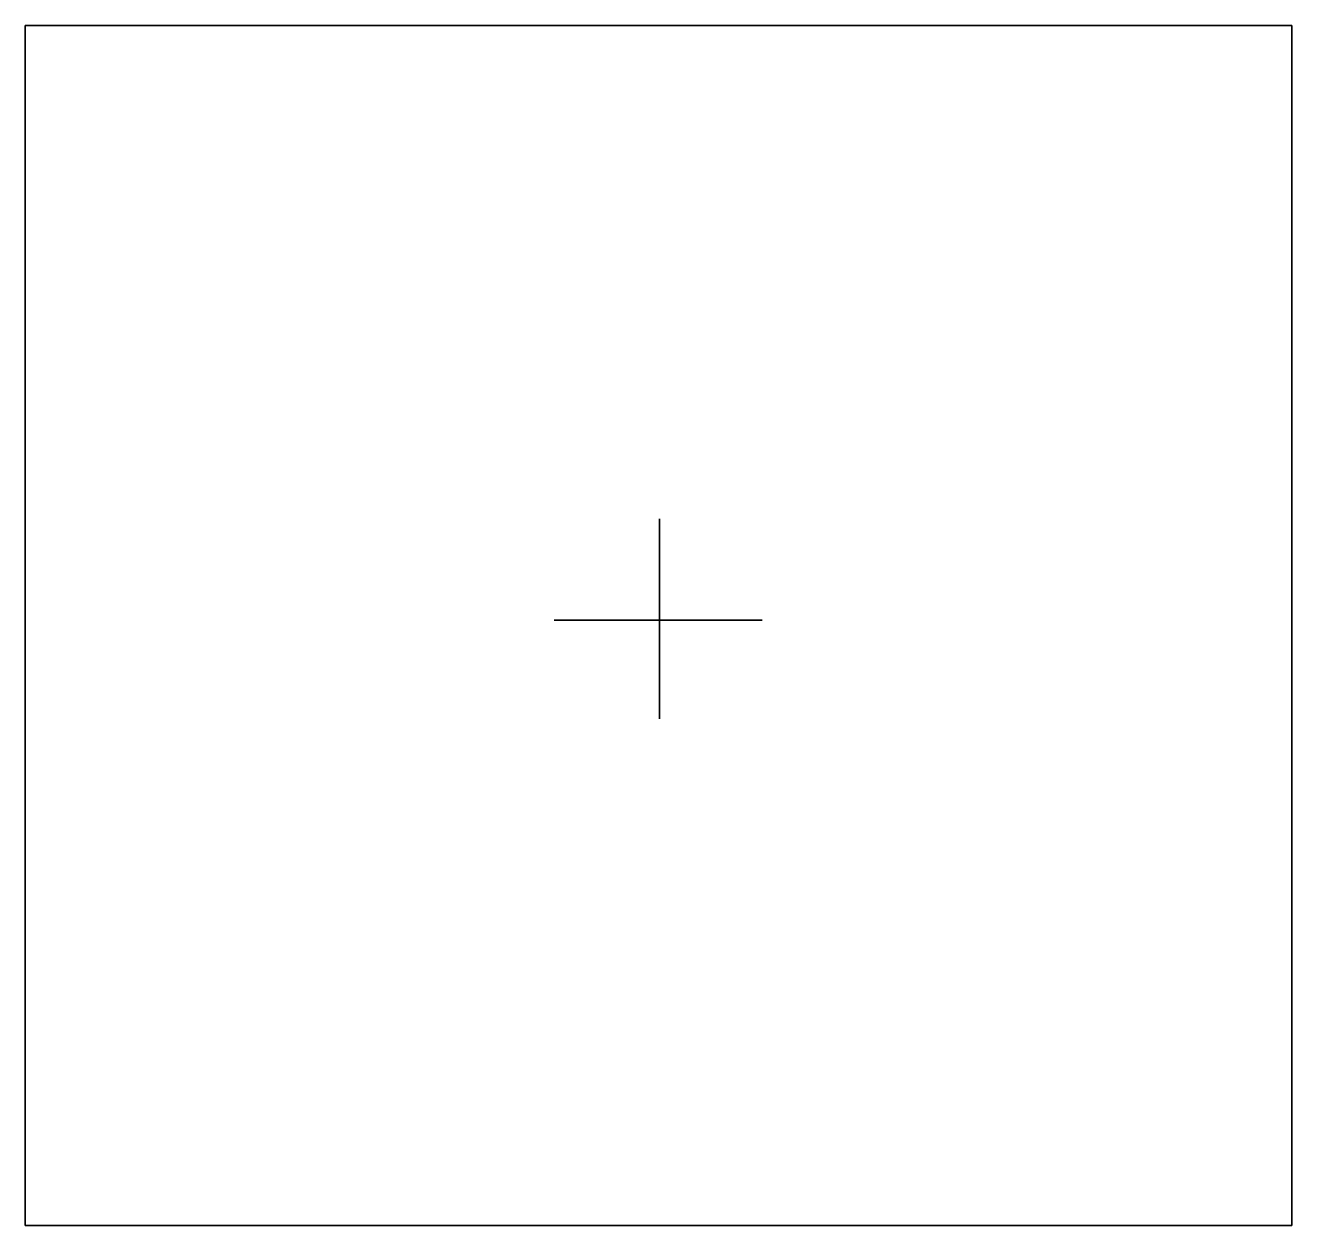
# Model space of a CAD drawing. Extents: x -217 to 209, y -32 to 58.
# Drawn here: x 113.5 to 208.5, y -32.4 to 57.6 of the extents above.
import ezdxf

# ---------------------------------------------------------------- set-up
doc = ezdxf.new("R2010")
doc.units = 0

msp = doc.modelspace()

# ---------------------------------------------------------------- linework, layer by layer
for points in [[(113.542358, 57.589035, 227.285141), (113.542358, -32.410965, 227.285141), (208.542358, -32.410965, 227.285141), (208.542358, 57.589035, 227.285141)], [(113.542358, 57.589035, 227.285141), (208.542358, 57.589035, 227.285141), (208.542358, -32.410965, 227.285141), (113.542358, -32.410965, 227.285141)], [(161.12706, 5.589036, 323.24826), (161.12706, 5.589036, 224.898239), (161.127045, 20.589035, 224.898239), (161.127045, 20.589035, 323.24826)], [(161.12706, 5.589036, 323.24826), (161.127045, 20.589035, 323.24826), (161.127045, 20.589035, 224.898239), (161.12706, 5.589036, 224.898239)], [(153.222351, 12.988366, 323.24826), (153.222351, 12.988366, 224.898239), (168.822357, 12.988366, 224.898239), (168.822357, 12.988366, 323.24826)], [(153.222351, 12.988366, 323.24826), (168.822357, 12.988366, 323.24826), (168.822357, 12.988366, 224.898239), (153.222351, 12.988366, 224.898239)]]:
    msp.add_3dface(points)

doc.saveas('drawing.dxf')
